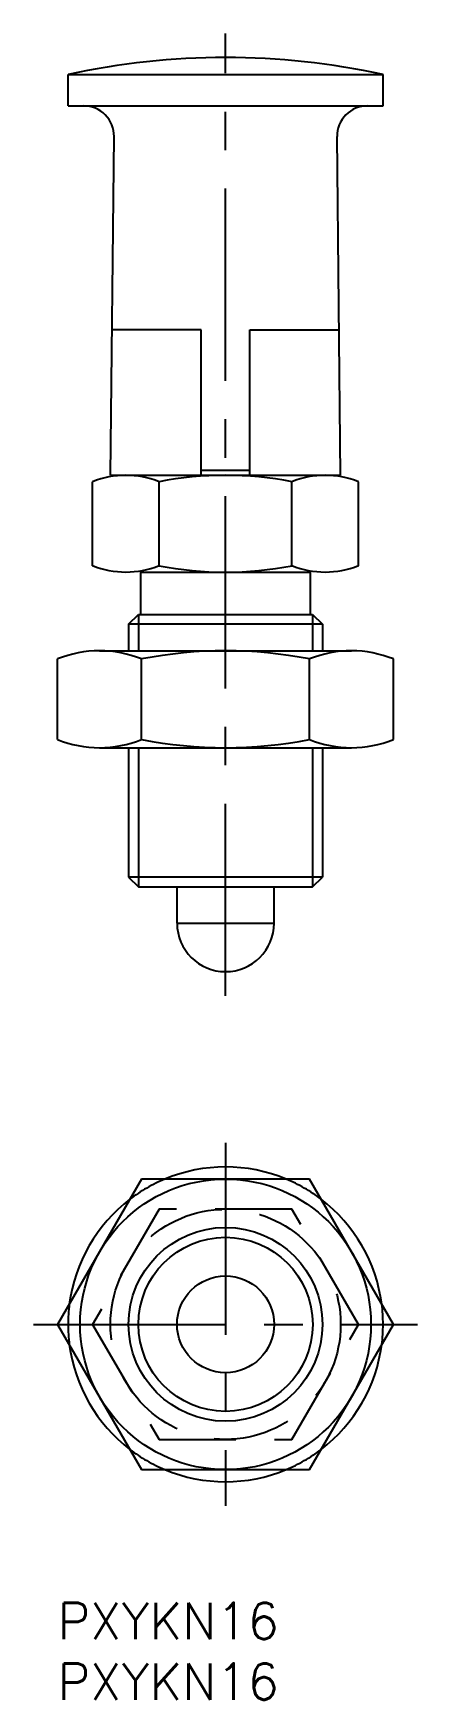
# Model space of a CAD drawing. Extents: x -2 to 30, y -8 to 130.
import ezdxf

# ---------------------------------------------------------------- set-up
doc = ezdxf.new("R2010")
doc.units = 0
doc.header["$LTSCALE"] = 0.5
doc.linetypes.add('CENTER', pattern=[50.8, 31.75, -6.35, 6.35, -6.35])
doc.linetypes.add('DASHED', pattern=[19.05, 12.7, -6.35])
for name, color, linetype in [('MSM_CENTER', 1, 'CENTER'), ('MSM_CONTINUOUS', 7, 'CONTINUOUS'), ('MSM_DASHED', 4, 'DASHED'), ('MSM_NARROW', 5, 'CONTINUOUS'), ('MSM_PART_NUMBER', 7, 'CONTINUOUS')]:
    doc.layers.add(name, color=color, linetype=linetype)
doc.styles.get("Standard").update_dxf_attribs({"font": 'txt.shx', "height": 1, "bigfont": 'bigfont.shx'})

# ---------------------------------------------------------------- blocks, each defined once
blk = doc.blocks.new('*U3')
at = {"layer": 'MSM_PART_NUMBER'}
blk.add_text('PXYKN16', height=3, dxfattribs=at).set_placement((0, -3))
blk = doc.blocks.new('*U4')
at = {"layer": 'MSM_PART_NUMBER'}
blk.add_text('PXYKN16', height=3, dxfattribs=at).set_placement((0, -8))

msp = doc.modelspace()

# ---------------------------------------------------------------- linework, layer by layer
at = {"layer": 'MSM_CENTER'}
for p, q in [((13.86, 50.13), (13.86, 129.63)), ((13.86, 38), (13.86, 8)), ((-2, 23), (29.71, 23))]:
    msp.add_line(p, q, dxfattribs=at)
at = {"layer": 'MSM_CONTINUOUS'}
for p, q in [((0.86, 126.23), (26.86, 126.23)), ((0.86, 123.63), (0.86, 126.23)), ((26.86, 123.63), (26.86, 126.23)), ((0.86, 123.63), (26.86, 123.63)), ((4.36, 93.13), (4.66, 121.11)), ((23.36, 93.13), (23.06, 121.11)), ((11.86, 105.13), (4.49, 105.13)), ((11.86, 93.13), (11.86, 105.13)), ((15.86, 105.13), (23.23, 105.13)), ((15.86, 93.13), (15.86, 105.13)), ((2.89, 85.66), (2.89, 92.6)), ((4.36, 93.13), (23.36, 93.13)), ((8.37, 85.66), (8.37, 92.6)), ((15.86, 93.53), (11.86, 93.53)), ((19.34, 85.66), (19.34, 92.6)), ((24.83, 85.66), (24.83, 92.6)), ((6.86, 81.63), (6.86, 85.24)), ((6.86, 85.13), (20.86, 85.13)), ((20.86, 81.63), (20.86, 85.24)), ((5.86, 80.82), (6.67, 81.63)), ((6.67, 81.63), (21.04, 81.63)), ((21.04, 81.63), (21.86, 80.82)), ((5.86, 80.82), (5.86, 78.63)), ((21.86, 80.82), (5.86, 80.82)), ((21.86, 80.82), (21.86, 78.63)), ((3.46, 78.63), (24.25, 78.63)), ((0, 71.3), (0, 77.96)), ((6.93, 71.3), (6.93, 77.96)), ((20.78, 71.3), (20.78, 77.96)), ((27.71, 71.3), (27.71, 77.96)), ((3.46, 70.63), (24.25, 70.63)), ((5.86, 70.63), (5.86, 59.94)), ((21.86, 70.63), (21.86, 59.94)), ((21.86, 59.94), (5.86, 59.94)), ((5.86, 59.94), (6.67, 59.13)), ((21.04, 59.13), (21.86, 59.94)), ((6.67, 59.13), (21.04, 59.13)), ((9.86, 56.13), (9.86, 59.13)), ((17.86, 56.13), (17.86, 59.13)), ((9.86, 56.13), (17.86, 56.13)), ((6.93, 35), (0, 23)), ((20.78, 35), (6.93, 35)), ((27.71, 23), (20.78, 35)), ((0, 23), (6.93, 11)), ((20.78, 11), (27.71, 23)), ((6.93, 11), (20.78, 11))]:
    msp.add_line(p, q, dxfattribs=at)
for radius in [12, 8, 4]:
    msp.add_circle((13.86, 23), radius, dxfattribs=at)
for centre, radius, start, end in [((13.86, 66.57), 61.06, 77.7067, 102.2933), ((2.16, 121.13), 2.5, 359.3858, 90), ((25.56, 121.13), 2.5, 90, 180.6142), ((5.63, 85.81), 7.32, 68.0126, 111.9874), ((13.86, 64.63), 28.5, 78.9042, 101.0958), ((22.08, 85.81), 7.32, 68.0126, 111.9874), ((5.63, 92.46), 7.32, 248.0126, 291.9874), ((13.86, 113.63), 28.5, 258.9042, 281.0958), ((22.08, 92.46), 7.32, 248.0126, 291.9874), ((3.46, 69.38), 9.25, 68.0126, 111.9874), ((13.86, 42.63), 36, 78.9042, 101.0958), ((24.25, 69.38), 9.25, 68.0126, 111.9874), ((3.46, 79.88), 9.25, 248.0126, 291.9874), ((13.86, 106.63), 36, 258.9042, 281.0958), ((24.25, 79.88), 9.25, 248.0126, 291.9874), ((13.86, 56.13), 4, 180, 0), ((13.86, 23), 13, 67.3801, 112.6199), ((13.86, 23), 13, 127.3801, 172.6199), ((13.86, 23), 13, 7.3801, 52.6199), ((13.86, 23), 13, 187.3801, 232.6199), ((13.86, 23), 13, 307.3801, 352.6199), ((13.86, 23), 13, 247.3801, 292.6199)]:
    msp.add_arc(centre, radius, start, end, dxfattribs=at)
at = {"layer": 'MSM_DASHED'}
for p, q in [((8.37, 32.5), (2.89, 23)), ((19.34, 32.5), (8.37, 32.5)), ((24.83, 23), (19.34, 32.5)), ((2.89, 23), (8.37, 13.5)), ((19.34, 13.5), (24.83, 23)), ((8.37, 13.5), (19.34, 13.5))]:
    msp.add_line(p, q, dxfattribs=at)
msp.add_circle((13.86, 23), 9.5, dxfattribs=at)
for start, end in [(112.6199, 127.3801), (52.6199, 67.3801), (172.6199, 187.3801), (352.6199, 7.3801), (232.6199, 247.3801), (292.6199, 307.3801)]:
    msp.add_arc((13.86, 23), 13, start, end, dxfattribs=at)
at = {"layer": 'MSM_NARROW'}
for p, q in [((6.67, 81.63), (6.67, 78.63)), ((21.04, 81.63), (21.04, 78.63)), ((6.67, 70.63), (6.67, 59.13)), ((21.04, 70.63), (21.04, 59.13))]:
    msp.add_line(p, q, dxfattribs=at)
msp.add_circle((13.86, 23), 7.19, dxfattribs=at)

# ---------------------------------------------------------------- block references
at = {"layer": 'MSM_CONTINUOUS'}
for name in ['*U3', '*U4']:
    msp.add_blockref(name, (0, 0), dxfattribs=at)

doc.saveas('drawing.dxf')
